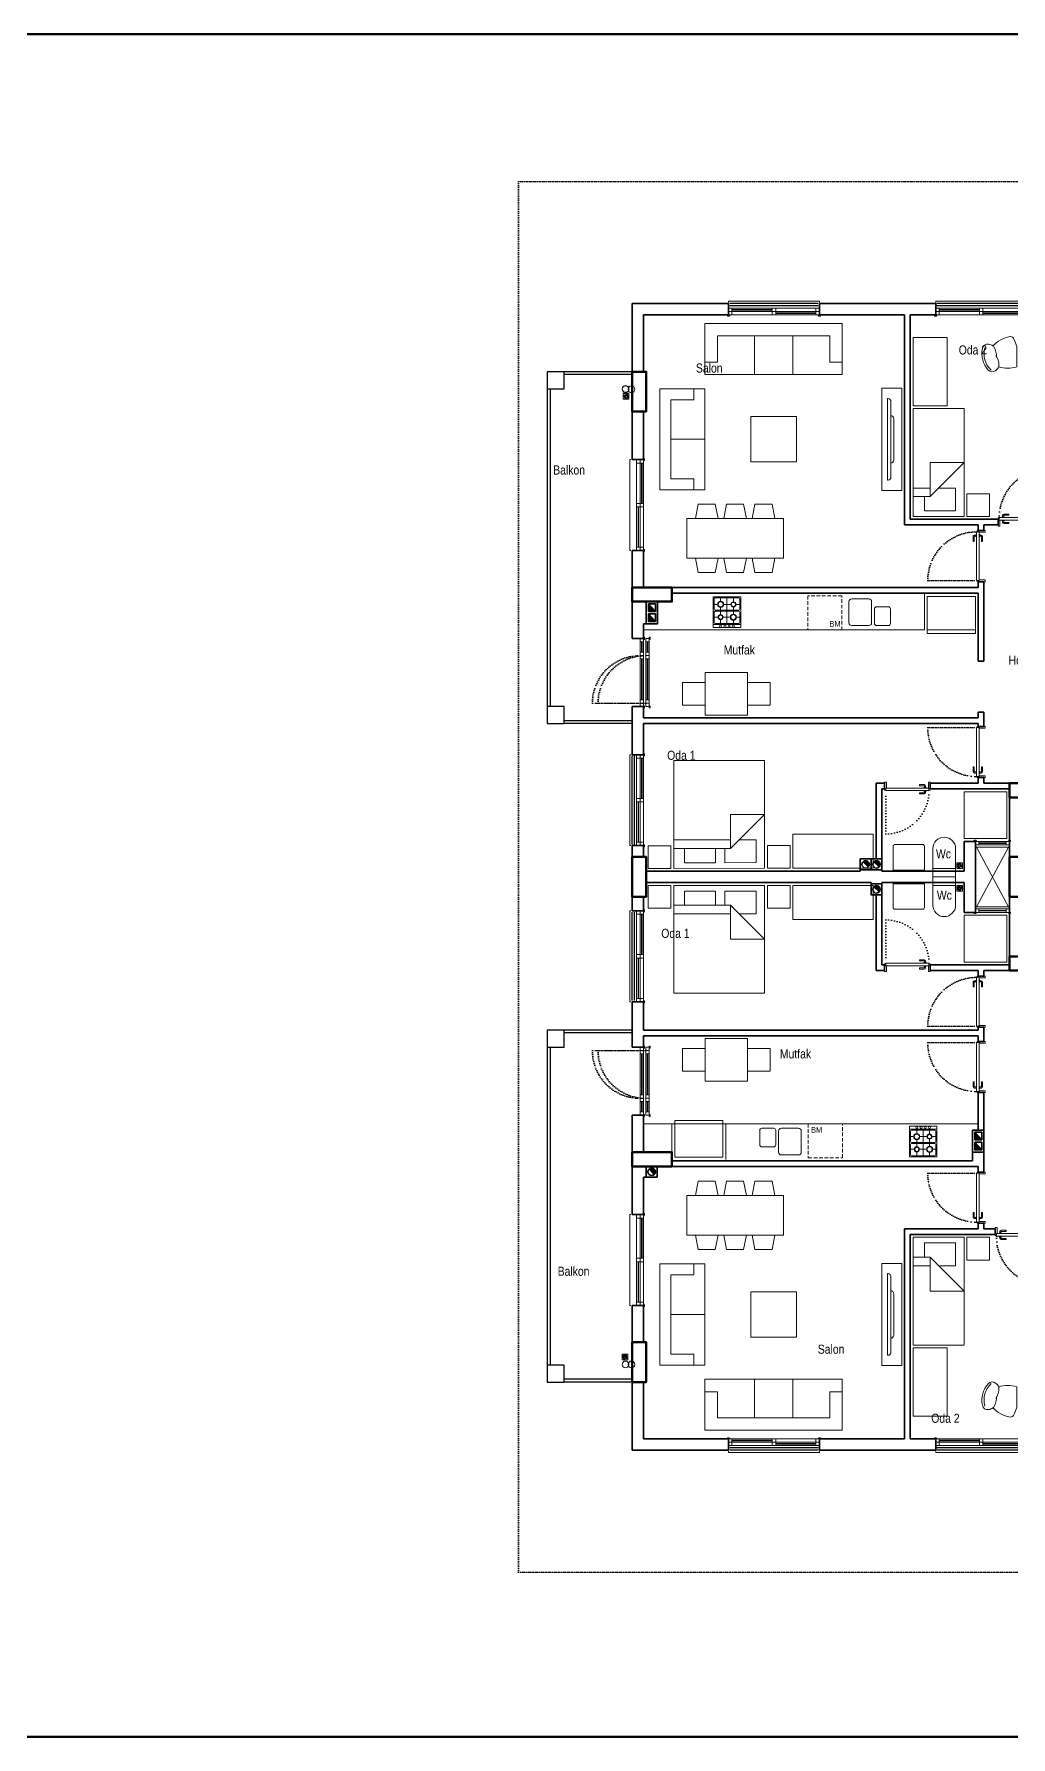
# Model space of a CAD drawing. Header units: millimetres. Extents: x 1852829 to 1882754, y -270850 to -231658.
# Drawn here: x 1863869 to 1865590, y -270850 to -267850 of the extents above; entities that cross this region are included whole.
import ezdxf

# ---------------------------------------------------------------- set-up
doc = ezdxf.new("R2010")
doc.units = ezdxf.units.MM
for name, pattern in [('DOT', [0.25, 0, -0.25]), ('izdüşüm arka', [3.175, 0, -3.175]), ('izdüşüm ön', [9.525, 6.35, -3.175])]:
    doc.linetypes.add(name, pattern=pattern)
for name, color, linetype, lineweight in [('a_ba', 6, 'Continuous', 50), ('a_doğrama', 251, 'Continuous', 20), ('a_duvar', 251, 'Continuous', 35), ('a_görünüş', 32, 'Continuous', 25), ('a_görünüş_ince', 8, 'Continuous', 20), ('a_izdüşüm_arka', 251, 'izdüşüm arka', 30), ('a_izdüşüm_ön', 6, 'izdüşüm ön', 9), ('a_not_mahal', 253, 'Continuous', 5), ('a_not_misc', 144, 'Continuous', 5), ('a_tefriş', 8, 'Continuous', 20), ('a_çerçeve_line', 7, 'Continuous', 50), ('m_yib', 65, 'Continuous', 20)]:
    doc.layers.add(name, color=color, linetype=linetype, lineweight=lineweight)
doc.layers.add('a_basılmayacak', color=251, linetype='Continuous', lineweight=5, plot=False)
doc.styles.get("Standard").update_dxf_attribs({"font": 'ARIALN.TTF'})

# ---------------------------------------------------------------- blocks, each defined once
blk = doc.blocks.new('K2')
at = {"layer": 'a_doğrama', "color": 251, "linetype": 'Continuous'}
for p, q in [((-12, 90), (-12, 88.1)), ((-12, 90), (-10, 90)), ((-13, 88.1), (-13, 1.9)), ((-13, 88.1), (-8.5, 88.1)), ((-8.5, 88.1), (-8.5, 1.9)), ((-13, 1.9), (-8.5, 1.9)), ((-12, 0), (-12, 1.9)), ((-12, 0), (-10, 0))]:
    blk.add_line(p, q, dxfattribs=at)
for points in [[(0, 90), (2, 90), (2, 87), (-8.5, 87)], [(0, 0), (2, 0), (2, 3), (-8.5, 3)]]:
    blk.add_lwpolyline(points, dxfattribs=at)
at = {"layer": 'a_doğrama', "color": 251}
for points in [[(-14, 80.1), (-16.5, 80.1, 0.414214), (-17, 79.6), (-17, 71.1), (-19, 71.1), (-19, 79.6)], [(-13, 83.1), (-13.5, 83.1, 0.414214), (-14, 82.6), (-14, 79.6, 0.414214), (-13.5, 79.1), (-13, 79.1)], [(-8.5, 83.1), (-8, 83.1, -0.414214), (-7.5, 82.6), (-7.5, 79.6, -0.414214), (-8, 79.1), (-8.5, 79.1)], [(-7.5, 80.1), (-5, 80.1, -0.414214), (-4.5, 79.6), (-4.5, 71.1), (-2.5, 71.1), (-2.5, 79.6)]]:
    blk.add_lwpolyline(points, format="xyb", dxfattribs=at)
for points in [[(-16.5, 82.1), (-14, 82.1)], [(-5, 82.1), (-7.5, 82.1)]]:
    blk.add_lwpolyline(points, dxfattribs=at)
for centre, start, end in [((-16.5, 79.6), 90, 180), ((-5, 79.6), 0, 90)]:
    blk.add_arc(centre, 2.5, start, end, dxfattribs=at)
at = {"layer": 'a_izdüşüm_arka', "color": 251}
blk.add_lwpolyline([(-99.2, 1.9), (-13, 1.9)], dxfattribs=at)
blk.add_arc((-13, 1.9), 86.2, 90, 180, dxfattribs=at)
blk = doc.blocks.new('M1')
at = {"layer": 'a_doğrama', "linetype": 'Continuous'}
for p, q in [((-24, 6), (-30, 6)), ((-30, 0), (-30, 6)), ((-24, 0), (-30, 0)), ((-24, 0), (-24, 6)), ((30, 6), (24, 6)), ((24, 6), (24, 0)), ((30, 0), (30, 6)), ((30, 0), (24, 0))]:
    blk.add_line(p, q, dxfattribs=at)
at = {"layer": 'a_doğrama'}
for p, q in [((24, 3.5), (-24, 3.5)), ((24, 2.5), (-24, 2.5))]:
    blk.add_line(p, q, dxfattribs=at)
for points in [[(-28, -1), (-28, 0), (-32, 0), (-32, -2), (-29, -2)], [(28, -1), (28, 0), (32, 0), (32, -2), (29, -2)]]:
    blk.add_lwpolyline(points, close=True, dxfattribs=at)
at = {"layer": 'a_görünüş_ince'}
for p, q in [((24, 6), (-24, 6)), ((-24, 0), (24, 0))]:
    blk.add_line(p, q, dxfattribs=at)
blk = doc.blocks.new('klozet')
at = {"layer": 'a_tefriş'}
blk.add_line((20, 0), (-20, 0), dxfattribs=at)
for points in [[(-20, 0), (-20, -15), (20, -15), (20, 0)], [(-20, -50), (-20, -15)], [(20, -50), (20, -15)]]:
    blk.add_lwpolyline(points, dxfattribs=at)
blk.add_arc((0, -50), 20, 180, 360, dxfattribs=at)
blk = doc.blocks.new('kapı_120_c_blok')
at = {"layer": 'a_doğrama', "color": 251}
for points in [[(-2, 119), (-2, 122), (0, 122), (0, 118), (-1, 118), (-2, 119)], [(2.5, 114), (2.5, 96)], [(3.5, 114), (3.5, 96)], [(2.5, 84), (2.5, 12)], [(3.5, 84), (3.5, 12)], [(-2, 1), (-2, -2), (0, -2), (0, 2), (-1, 2), (-2, 1)]]:
    blk.add_lwpolyline(points, dxfattribs=at)
for points in [[(0, 114), (6, 114), (6, 120), (0, 120)], [(0, 90), (6, 90), (6, 96), (0, 96)], [(0, 84), (6, 84), (6, 90), (0, 90)], [(0, 6), (6, 6), (6, 12), (0, 12)], [(0, 0), (6, 0), (6, 6), (0, 6)]]:
    blk.add_lwpolyline(points, close=True, dxfattribs=at)
at = {"layer": 'a_görünüş_ince', "color": 251}
for points in [[(0, 114), (0, 96)], [(6, 114), (6, 96)], [(0, 84), (0, 12)], [(6, 84), (6, 12)]]:
    blk.add_lwpolyline(points, dxfattribs=at)
at = {"layer": 'a_izdüşüm_arka', "color": 251}
blk.add_lwpolyline([(6, 6), (90, 6)], dxfattribs=at)
blk.add_arc((6, 6), 84, 0, 90, dxfattribs=at)
blk = doc.blocks.new('160p')
at = {"layer": 'a_doğrama', "color": 251}
for points in [[(-6, -6), (-6, 0), (-12, 0), (-12, -6)], [(0, -6), (0, 0), (-6, 0), (-6, -6)], [(-6, -83), (-6, -77), (-12, -77), (-12, -83)], [(0, -83), (0, -77), (-6, -77), (-6, -83)], [(-6, -160), (-6, -154), (-12, -154), (-12, -160)], [(0, -160), (0, -154), (-6, -154), (-6, -160)]]:
    blk.add_lwpolyline(points, close=True, dxfattribs=at)
for points in [[(2, -1), (2, 2), (0, 2), (0, -2), (1, -2), (2, -1)], [(-9.5, -6), (-9.5, -77)], [(-8.5, -6), (-8.5, -77)], [(-3.5, -83), (-3.5, -154)], [(-2.5, -83), (-2.5, -154)], [(2, -159), (2, -162), (0, -162), (0, -158), (1, -158), (2, -159)]]:
    blk.add_lwpolyline(points, dxfattribs=at)
at = {"layer": 'a_görünüş_ince', "color": 251}
for points in [[(-22, -160), (-24, -160), (-24, 0), (-22, 0)], [(-12, -77), (-12, -6)], [(-6, -77), (-6, -6)], [(-6, -77), (-6, -6)], [(0, -77), (0, -6)], [(-12, -154), (-12, -83)], [(-6, -154), (-6, -83)], [(-6, -154), (-6, -83)], [(0, -154), (0, -83)]]:
    blk.add_lwpolyline(points, dxfattribs=at)
blk = doc.blocks.new('baca_şönt')
at = {"layer": 'a_duvar'}
h = blk.add_hatch(color=256, dxfattribs=at)
h.dxf.hatch_style = 1
h.paths.add_polyline_path([(21.5, -5), (21.5, -17), (35, -17)])
h.paths.add_polyline_path([(4, -5), (4, -17), (17.5, -17)])
for p, q in [((4, -5), (17.5, -17)), ((17.5, -5), (17.5, -17)), ((21.5, -5), (21.5, -17)), ((21.5, -5), (35, -17))]:
    blk.add_line(p, q, dxfattribs=at)
blk.add_lwpolyline([(0, -21), (39, -21), (39, -1), (0, -1)], close=True, dxfattribs=at)
for points in [[(17.5, -5), (4, -5), (4, -17), (17.5, -17)], [(21.5, -17), (35, -17), (35, -5), (21.5, -5)]]:
    blk.add_lwpolyline(points, dxfattribs=at)
blk = doc.blocks.new('baca_müstakil')
at = {"layer": 'a_duvar'}
h = blk.add_hatch(color=256, dxfattribs=at)
h.dxf.hatch_style = 1
h.paths.add_polyline_path([(4.9, -4.9, 0.198912), (3, -9.5, 0.668179), (14.1, -14.1)])
blk.add_line((4.9, -4.9), (14.1, -14.1), dxfattribs=at)
blk.add_lwpolyline([(0, -19), (19, -19), (19, 0), (0, 0)], close=True, dxfattribs=at)
blk.add_circle((9.5, -9.5), 6.5, dxfattribs=at)
blk = doc.blocks.new('A$C2A0A03CE')
at = {"layer": 'a_tefriş'}
for p, q in [((-54, -24.3), (-54, 24.3)), ((-54, 24.3), (0, 24.3)), ((-48.6, 24.3), (-48.6, -24.3)), ((-46.8, 20.7), (-46.8, -20.7)), ((-40, 11.2), (-46.8, 11.2)), ((-25.2, 0), (-46.8, 0)), ((-27, 22.5), (-45, 22.5)), ((-35.6, 22.5), (-35.6, 15.7)), ((-35.6, 6.8), (-35.6, -7.7)), ((-25.2, 11.2), (-31, 11.2)), ((-25.2, -20.7), (-25.2, 20.7)), ((-23.4, -20.7), (-23.4, 20.7)), ((-16.6, 11.2), (-23.4, 11.2)), ((-1.8, 0), (-23.4, 0)), ((-21.6, 22.5), (-3.6, 22.5)), ((-13.1, 22.5), (-13.1, 14.8)), ((-13.1, 7.7), (-13.1, -6.8)), ((-1.8, 11.2), (-9.4, 11.2)), ((-1.8, 20.7), (-1.8, -20.7)), ((0, -24.3), (0, 24.3)), ((-54, -24.3), (0, -24.3)), ((-39.1, -11.3), (-46.8, -11.3)), ((-45, -22.5), (-27, -22.5)), ((-35.6, -14.9), (-35.6, -22.5)), ((-25.2, -11.3), (-31.9, -11.3)), ((-17.5, -11.3), (-23.4, -11.3)), ((-3.6, -22.5), (-21.6, -22.5)), ((-13.1, -15.7), (-13.1, -22.5)), ((-1.8, -11.3), (-8.5, -11.3))]:
    blk.add_line(p, q, dxfattribs=at)
for centre, radius in [((-51.4, 11.2), 1.8), ((-51.4, 3.7), 1.8), ((-35.6, 11.2), 5.4), ((-35.6, 11.2), 4.5), ((-13.1, 11.2), 4.5), ((-13.1, 11.2), 3.6), ((-51.4, -3.5), 1.8), ((-51.4, -11.3), 1.8), ((-35.6, -11.3), 4.5), ((-35.6, -11.3), 3.6), ((-13.1, -11.3), 5.4), ((-13.1, -11.3), 4.5)]:
    blk.add_circle(centre, radius, dxfattribs=at)
for centre, start, end in [((-45, 20.7), 90, 180), ((-27, 20.7), 0, 90), ((-21.6, 20.7), 90, 180), ((-3.6, 20.7), 0, 90), ((-45, -20.7), 180, 270), ((-27, -20.7), 270, 0), ((-21.6, -20.7), 180, 270), ((-3.6, -20.7), 270, 0)]:
    blk.add_arc(centre, 1.8, start, end, dxfattribs=at)
blk = doc.blocks.new('tefriş_koltuk_242x90')
at = {"layer": 'a_tefriş'}
for p, q in [((-34, -22), (-34, -90)), ((34, -22), (34, -90)), ((-99, -68), (-121, -68)), ((99, -68), (121, -68))]:
    blk.add_line(p, q, dxfattribs=at)
for points in [[(-121, -90), (-121, 0), (121, 0), (121, -90), (-121, -90)], [(-99, -68), (-99, -22), (99, -22), (99, -68)]]:
    blk.add_lwpolyline(points, dxfattribs=at)
blk = doc.blocks.new('tefriş_koltuk_202x90')
at = {"layer": 'a_tefriş'}
for p, q in [((0, -90), (0, -22)), ((-79, -68), (-101, -68)), ((79, -68), (101, -68))]:
    blk.add_line(p, q, dxfattribs=at)
for points in [[(101, -90), (101, 0), (-101, 0), (-101, -90), (101, -90)], [(79, -68), (79, -22), (-79, -22), (-79, -68)]]:
    blk.add_lwpolyline(points, dxfattribs=at)
blk = doc.blocks.new('tefirş_tv')
at = {"layer": 'a_tefriş'}
for points in [[(60, 4), (60, 5, 0.414214), (55, 10), (-55, 10, 0.414214), (-60, 5), (-60, 4)], [(35, 10), (35, 10, 0.414214), (30, 15), (-30, 15, 0.414214), (-35, 10), (-35, 10)]]:
    blk.add_lwpolyline(points, format="xyb", close=True, dxfattribs=at)
blk = doc.blocks.new('tefriş_yatak tek')
at = {"layer": 'a_tefriş'}
for points in [[(0, -0.45), (-1.9, -0.45), (-1.9, 0.45), (0, 0.45)], [(-1.9, -0.5), (-1.5, -0.5), (-1.5, -0.9), (-1.9, -0.9)]]:
    blk.add_lwpolyline(points, close=True, dxfattribs=at)
for points in [[(-1.55, 0.45), (-1.55, 0.15), (-0.95, -0.45), (-0.95, 0.15), (-1.55, 0.15)], [(-1.4, 0.45), (-1.4, 0.15)], [(-1.4, 0), (-1.4, -0.3), (-1.8, -0.3), (-1.8, 0.25), (-1.55, 0.25)]]:
    blk.add_lwpolyline(points, dxfattribs=at)
blk = doc.blocks.new('tefriş_sandalye')
at = {"layer": 'a_tefriş'}
blk.add_line((0, -18), (0, 18), dxfattribs=at)
at = {"layer": 'a_tefriş', "extrusion": (0, 0, -1)}
for centre, major_axis, start_param, end_param in [((16, -34.3), (38.7, 38.7), 5.200723, 5.79406), ((62.1, 15.1), (21.8, -21.8), 1.757107, 2.385975), ((62.1, 15.1), (21.8, -21.8), 1.757107, 2.385975), ((48.7, 10.5), (13, -13), 2.664537, 2.7784), ((48.7, 10.5), (13, -13), 2.664537, 2.7784), ((48.7, 10.5), (13, -13), 2.7784, 3.245118), ((66.5, -1.2), (21.8, -21.8), 1.802816, 2.431683), ((66.5, -1.2), (21.8, -21.8), 1.802816, 2.431683), ((43.2, 17.3), (6.76, 6.76), 4.815914, 6.34704), ((16.9, -5.5), (28.8, 28.8), 6.26556, 7.321949), ((16.9, -5.5), (28.8, 28.8), 6.26556, 7.321949), ((17, -5.7), (31.4, -31.4), -1.506941, -0.587454), ((-154, -79.7), (117.3, -117.3), -1.166716, -1.087708), ((1.8, 18.5), (38.7, -38.7), -0.034473, 0.601946), ((52.6, -3.9), (13, -13), 1.410391, 1.524253), ((52.6, -3.9), (13, -13), 1.410391, 1.524253), ((52.6, -3.9), (13, 13), 2.514469, 2.981187), ((51.2, -12.6), (6.76, -6.76), -0.587454, 0.943672), ((11.1, -28.2), (4.99, -4.99), 0.687369, 2.053884)]:
    blk.add_ellipse(centre, major_axis=major_axis, ratio=1, start_param=start_param, end_param=end_param, dxfattribs=at)
blk = doc.blocks.new('tefriş_yatak_çift')
at = {"layer": 'a_tefriş'}
for points in [[(-85, -5), (-85, -45), (-125, -45), (-125, -5)], [(80, -195), (80, -5), (-80, -5), (-80, -195)], [(85, -5), (85, -45), (125, -45), (125, -5)]]:
    blk.add_lwpolyline(points, close=True, dxfattribs=at)
for points in [[(-6.3, -40), (-6.3, -15), (-61.3, -15), (-61.3, -40)], [(35, -55), (65, -55), (65, -15), (10, -15), (10, -40)], [(-80, -40), (20, -40), (80, -100), (20, -100), (20, -40)], [(-80, -55), (20, -55)]]:
    blk.add_lwpolyline(points, dxfattribs=at)
blk = doc.blocks.new('k_80')
at = {"layer": 'a_doğrama', "color": 251, "linetype": 'Continuous'}
for p, q in [((-80, 2), (-78.1, 2)), ((-80, 2), (-80, 0)), ((-78.1, 3), (-1.9, 3)), ((-78.1, 3), (-78.1, -1.5)), ((-1.9, 3), (-1.9, -1.5)), ((0, 2), (-1.9, 2)), ((0, 2), (0, 0)), ((-78.1, -1.5), (-1.9, -1.5))]:
    blk.add_line(p, q, dxfattribs=at)
at = {"layer": 'a_doğrama', "color": 251}
for points in [[(-73.1, 3), (-73.1, 3.5, -0.414214), (-72.6, 4), (-69.6, 4, -0.414214), (-69.1, 3.5), (-69.1, 3)], [(-70.1, 4), (-70.1, 6.5, -0.414214), (-69.6, 7), (-61.1, 7), (-61.1, 9), (-69.6, 9)], [(-73.1, -1.5), (-73.1, -2, 0.414214), (-72.6, -2.5), (-69.6, -2.5, 0.414214), (-69.1, -2), (-69.1, -1.5)], [(-70.1, -2.5), (-70.1, -5, 0.414214), (-69.6, -5.5), (-61.1, -5.5), (-61.1, -7.5), (-69.6, -7.5)]]:
    blk.add_lwpolyline(points, format="xyb", dxfattribs=at)
for points in [[(-72.1, 6.5), (-72.1, 4)], [(-72.1, -5), (-72.1, -2.5)]]:
    blk.add_lwpolyline(points, dxfattribs=at)
at = {"layer": 'a_doğrama', "color": 251, "linetype": 'Continuous'}
for points in [[(-80, -10), (-80, -12), (-77, -12), (-77, -1.5)], [(0, -10), (0, -12), (-3, -12), (-3, -1.5)]]:
    blk.add_lwpolyline(points, dxfattribs=at)
at = {"layer": 'a_doğrama', "color": 251}
for centre, start, end in [((-69.6, 6.5), 90, 180), ((-69.6, -5), 180, 270)]:
    blk.add_arc(centre, 2.5, start, end, dxfattribs=at)
at = {"layer": 'a_izdüşüm_arka', "color": 251, "linetype": 'DOT', "ltscale": 20}
blk.add_line((-1.9, 79.2), (-1.9, 3), dxfattribs=at)
blk.add_arc((-1.9, 3), 76.2, 90, 180, dxfattribs=at)
blk = doc.blocks.new('tefriş_süzgeç')
at = {"layer": 'a_tefriş'}
for p, q in [((5, 0), (-5, 0)), ((-5, 0), (-5, -10)), ((5, -10), (5, 0)), ((-5, -10), (5, -10)), ((-3.6, -5.1), (-4.1, -5.1)), ((-2.6, -5.1), (-3.1, -5.1)), ((-2.5, -2.5), (-2.9, -2.2)), ((-2.6, -7.6), (-2.9, -7.9)), ((-2, -3.3), (-2.3, -3)), ((-1.9, -6.9), (-2.2, -7.2)), ((-1.6, -5.1), (-2.1, -5.1)), ((-1.2, -3.9), (-1.5, -3.6)), ((-1.2, -6.2), (-1.5, -6.5)), ((-0.2, -2.5), (-0.2, -2)), ((-0.1, -1.5), (-0.1, -1)), ((-0.1, -3), (-0.1, -3.5)), ((-0.1, -6.6), (-0.1, -7.1)), ((-0.1, -7.6), (-0.1, -8.1)), ((-0.1, -8.6), (-0.1, -9.1)), ((1, -4), (1.4, -3.6)), ((1.1, -6.2), (1.4, -6.5)), ((1.5, -5.1), (2, -5.1)), ((1.7, -3.3), (2.1, -2.9)), ((1.8, -6.9), (2.1, -7.2)), ((2.5, -2.5), (2.8, -2.2)), ((2.5, -5.1), (3, -5.1)), ((2.5, -7.5), (2.8, -7.9)), ((3.5, -5.1), (4, -5.1))]:
    blk.add_line(p, q, dxfattribs=at)
for centre, radius, start, end in [((-0.1, -5.1), 4.06, 134.2896, 180), ((-0.1, -5.1), 3.56, 134.2896, 180), ((-0.1, -5.1), 3.06, 180, 225), ((-0.1, -5.1), 4.06, 225, 270), ((-0.1, -5.1), 2.56, 180, 225), ((-0.1, -5.1), 3.56, 225, 270), ((-0.4, -4.4), 2.4, 84.5943, 143.2016), ((-0.1, -5.1), 2.06, 134.2896, 180), ((-0.1, -5), 2.44, 90.343, 138.1212), ((-0.1, -5.1), 1.56, 134.2896, 180), ((-0.1, -5.1), 2.06, 225, 270), ((-0.1, -5.1), 1.56, 225, 270), ((-0.1, -5.1), 4.06, 45, 90), ((-0.1, -5.1), 3.56, 45, 90), ((-0.1, -5.1), 2.06, 45, 90), ((-0.1, -5.1), 1.56, 45, 90), ((-0.1, -5.1), 2.56, 270, 315.7104), ((-0.1, -5.1), 3.06, 270, 315.7104), ((-0.1, -5.1), 1.56, 314.2896, 360), ((-0.1, -5.1), 2.06, 314.2896, 360), ((-0.1, -5.1), 2.56, 360, 45), ((-0.1, -5.1), 3.06, 360, 45), ((-0.1, -5.1), 3.56, 314.2896, 360), ((-0.1, -5.1), 4.06, 314.2896, 360)]:
    blk.add_arc(centre, radius, start, end, dxfattribs=at)

msp = doc.modelspace()

# ---------------------------------------------------------------- linework, layer by layer
at = {"layer": 'a_ba', "color": 253}
for points in [[(1864922.7, -268514.5), (1864947.7, -268514.5), (1864947.7, -268444.5), (1864922.7, -268444.5)], [(1864922.7, -268824.5), (1864922.7, -268849.5), (1864992.7, -268849.5), (1864992.7, -268824.5)], [(1865687.7, -269194.5), (1865687.7, -269169.5), (1865587.7, -269169.5), (1865587.7, -269194.5)], [(1864922.7, -269369.5), (1864947.7, -269369.5), (1864947.7, -269299.5), (1864922.7, -269299.5)], [(1865587.7, -269369.5), (1865612.7, -269369.5), (1865612.7, -269299.5), (1865587.7, -269299.5)], [(1865687.7, -269499.5), (1865687.7, -269474.5), (1865587.7, -269474.5), (1865587.7, -269499.5)], [(1864922.7, -269819.5), (1864922.7, -269844.5), (1864992.7, -269844.5), (1864992.7, -269819.5)], [(1864922.7, -270224.5), (1864947.7, -270224.5), (1864947.7, -270154.5), (1864922.7, -270154.5)]]:
    msp.add_lwpolyline(points, close=True, dxfattribs=at)
at = {"layer": 'a_basılmayacak'}
for points in [[(1865582.7, -269267), (1865507.7, -269267), (1865507.7, -269184.5), (1865582.7, -269184.5)], [(1865582.7, -269484.5), (1865507.7, -269484.5), (1865507.7, -269402), (1865582.7, -269402)]]:
    msp.add_lwpolyline(points, close=True, dxfattribs=at)
at = {"layer": 'a_duvar'}
for p, q in [((1865092.7, -268324.5), (1864922.7, -268324.5)), ((1864922.7, -268324.5), (1864922.7, -268444.5)), ((1864942.7, -268344.5), (1865092.7, -268344.5)), ((1864942.7, -268444.5), (1864942.7, -268344.5)), ((1865457.7, -268324.5), (1865252.7, -268324.5)), ((1865252.7, -268344.5), (1865402.7, -268344.5)), ((1865402.7, -268344.5), (1865402.7, -268714.5)), ((1865412.7, -268704.5), (1865412.7, -268344.5)), ((1865412.7, -268344.5), (1865457.7, -268344.5)), ((1864922.7, -268464.5), (1864922.7, -268599.5)), ((1864942.7, -268599.5), (1864942.7, -268514.5)), ((1865567.7, -268704.5), (1865412.7, -268704.5)), ((1865402.7, -268714.5), (1865532.7, -268714.5)), ((1865532.7, -268724.5), (1865532.7, -268714.5)), ((1865542.7, -268714.5), (1865542.7, -268724.5)), ((1865542.7, -268714.5), (1865567.7, -268714.5)), ((1864922.7, -268759.5), (1864922.7, -268914.5)), ((1864942.7, -268824.5), (1864942.7, -268759.5)), ((1865532.7, -268824.5), (1864942.7, -268824.5)), ((1865532.7, -268824.5), (1865532.7, -268814.5)), ((1865542.7, -268814.5), (1865542.7, -268954.5)), ((1864992.7, -268834.5), (1865532.7, -268834.5)), ((1865532.7, -268954.5), (1865532.7, -268834.5)), ((1864942.7, -268914.5), (1864942.7, -268888.5)), ((1864922.7, -269034.5), (1864922.7, -269119.5)), ((1864942.7, -269054.5), (1864942.7, -269034.5)), ((1865532.7, -269054.5), (1864942.7, -269054.5)), ((1864942.7, -269064.5), (1865532.7, -269064.5)), ((1864942.7, -269119.5), (1864942.7, -269064.5)), ((1865532.7, -269054.5), (1865532.7, -269044.5)), ((1865532.7, -269069.5), (1865532.7, -269064.5)), ((1865542.7, -269044.5), (1865542.7, -269069.5)), ((1865532.7, -269169.5), (1865532.7, -269159.5)), ((1865542.7, -269159.5), (1865542.7, -269169.5)), ((1865367.7, -269169.5), (1865352.7, -269169.5)), ((1865362.7, -269179.5), (1865367.7, -269179.5)), ((1865362.7, -269324.5), (1865362.7, -269179.5)), ((1865532.7, -269169.5), (1865447.7, -269169.5)), ((1865447.7, -269179.5), (1865587.7, -269179.5)), ((1865887.7, -269169.5), (1865542.7, -269169.5)), ((1865587.7, -269299.5), (1865587.7, -269179.5)), ((1864922.7, -269279.5), (1864922.7, -269394.5)), ((1864942.7, -269299.5), (1864942.7, -269279.5)), ((1865527.7, -269272), (1865507.7, -269272)), ((1865507.7, -269272), (1865507.7, -269324.5)), ((1865527.7, -269397), (1865527.7, -269272)), ((1865324.7, -269324.5), (1864947.7, -269324.5)), ((1865507.7, -269324.5), (1865362.7, -269324.5)), ((1864942.7, -269394.5), (1864942.7, -269369.5)), ((1864947.7, -269344.5), (1865343.7, -269344.5)), ((1865362.7, -269344.5), (1865507.7, -269344.5)), ((1865507.7, -269344.5), (1865507.7, -269397)), ((1865587.7, -269489.5), (1865587.7, -269369.5)), ((1864922.7, -269394.5), (1864942.7, -269394.5)), ((1865507.7, -269397), (1865527.7, -269397)), ((1865367.7, -269489.5), (1865362.7, -269489.5)), ((1865587.7, -269489.5), (1865447.7, -269489.5)), ((1865352.7, -269499.5), (1865367.7, -269499.5)), ((1865447.7, -269499.5), (1865532.7, -269499.5)), ((1865532.7, -269499.5), (1865532.7, -269509.5)), ((1865542.7, -269499.5), (1865887.7, -269499.5)), ((1865542.7, -269499.5), (1865542.7, -269509.5)), ((1864922.7, -269554.5), (1864922.7, -269634.5)), ((1864922.7, -269554.5), (1864942.7, -269554.5)), ((1864942.7, -269604.5), (1864942.7, -269554.5)), ((1865532.7, -269604.5), (1864942.7, -269604.5)), ((1865532.7, -269599.5), (1865532.7, -269604.5)), ((1865542.7, -269599.5), (1865542.7, -269624.5)), ((1864942.7, -269614.5), (1865532.7, -269614.5)), ((1864942.7, -269634.5), (1864942.7, -269614.5)), ((1865532.7, -269614.5), (1865532.7, -269624.5)), ((1865532.7, -269714.5), (1865532.7, -269780.5)), ((1865542.7, -269714.5), (1865542.7, -269854.5)), ((1864922.7, -269754.5), (1864922.7, -269929.5)), ((1864942.7, -269819.5), (1864942.7, -269754.5)), ((1864942.7, -269844.5), (1865532.7, -269844.5)), ((1865522.7, -269834.5), (1864992.7, -269834.5)), ((1865532.7, -269844.5), (1865532.7, -269854.5)), ((1864942.7, -269929.5), (1864942.7, -269863.5)), ((1865532.7, -269954.5), (1865402.7, -269954.5)), ((1865402.7, -269954.5), (1865402.7, -270324.5)), ((1865412.7, -269964.5), (1865562.7, -269964.5)), ((1865412.7, -270324.5), (1865412.7, -269964.5)), ((1865532.7, -269944.5), (1865532.7, -269954.5)), ((1865542.7, -269944.5), (1865542.7, -269954.5)), ((1865562.7, -269954.5), (1865542.7, -269954.5)), ((1864922.7, -270089.5), (1864922.7, -270204.5)), ((1864942.7, -270154.5), (1864942.7, -270089.5)), ((1864922.7, -270224.5), (1864922.7, -270344.5)), ((1864942.7, -270324.5), (1864942.7, -270224.5)), ((1865092.7, -270324.5), (1864942.7, -270324.5)), ((1865402.7, -270324.5), (1865252.7, -270324.5)), ((1865457.7, -270324.5), (1865412.7, -270324.5)), ((1864922.7, -270344.5), (1865092.7, -270344.5)), ((1865252.7, -270344.5), (1865457.7, -270344.5))]:
    msp.add_line(p, q, dxfattribs=at)
for points in [[(1865092.7, -268344.5), (1865092.7, -268324.5)], [(1865252.7, -268344.5), (1865252.7, -268324.5)], [(1865457.7, -268344.5), (1865457.7, -268324.5)], [(1864942.7, -268599.5), (1864922.7, -268599.5)], [(1865567.7, -268704.5), (1865567.7, -268714.5)], [(1865532.7, -268724.5), (1865542.7, -268724.5)], [(1864942.7, -268759.5), (1864922.7, -268759.5)], [(1865532.7, -268814.5), (1865542.7, -268814.5)], [(1864947.7, -268888.5), (1864942.7, -268888.5)], [(1864942.7, -268914.5), (1864922.7, -268914.5)], [(1865532.7, -268954.5), (1865542.7, -268954.5)], [(1864942.7, -269034.5), (1864922.7, -269034.5)], [(1865532.7, -269044.5), (1865542.7, -269044.5)], [(1865532.7, -269069.5), (1865542.7, -269069.5)], [(1864922.7, -269119.5), (1864942.7, -269119.5)], [(1865532.7, -269159.5), (1865542.7, -269159.5)], [(1865352.7, -269169.5), (1865352.7, -269303)], [(1865367.7, -269169.5), (1865367.7, -269179.5)], [(1865447.7, -269169.5), (1865447.7, -269179.5)], [(1864922.7, -269279.5), (1864942.7, -269279.5)], [(1865324.7, -269322), (1865324.7, -269324.5)], [(1865343.7, -269347), (1865343.7, -269344.5)], [(1865352.7, -269366), (1865352.7, -269499.5)], [(1865362.7, -269489.5), (1865362.7, -269344.5)], [(1865367.7, -269489.5), (1865367.7, -269499.5)], [(1865447.7, -269489.5), (1865447.7, -269499.5)], [(1865532.7, -269509.5), (1865542.7, -269509.5)], [(1865532.7, -269599.5), (1865542.7, -269599.5)], [(1864942.7, -269634.5), (1864922.7, -269634.5)], [(1865532.7, -269624.5), (1865542.7, -269624.5)], [(1865532.7, -269714.5), (1865542.7, -269714.5)], [(1864942.7, -269754.5), (1864922.7, -269754.5)], [(1865522.7, -269819.5), (1865522.7, -269834.5)], [(1864947.7, -269863.5), (1864942.7, -269863.5)], [(1865532.7, -269854.5), (1865542.7, -269854.5)], [(1864922.7, -269929.5), (1864942.7, -269929.5)], [(1865532.7, -269944.5), (1865542.7, -269944.5)], [(1865562.7, -269954.5), (1865562.7, -269964.5)], [(1864922.7, -270089.5), (1864942.7, -270089.5)], [(1865092.7, -270344.5), (1865092.7, -270324.5)], [(1865252.7, -270344.5), (1865252.7, -270324.5)], [(1865457.7, -270324.5), (1865457.7, -270344.5)]]:
    msp.add_lwpolyline(points, dxfattribs=at)
at = {"layer": 'a_görünüş', "color": 251}
for points in [[(1865250.7, -268324.5), (1865094.7, -268324.5)], [(1865250.7, -268328.5), (1865094.7, -268328.5)], [(1865615.7, -268324.5), (1865459.7, -268324.5)], [(1865615.7, -268328.5), (1865459.7, -268328.5)], [(1864922.7, -268444.5), (1864803.2, -268444.5)], [(1864922.7, -268449.5), (1864803.2, -268449.5)], [(1864773.2, -268474.5), (1864773.2, -269034.5)], [(1864778.2, -268474.5), (1864778.2, -269034.5)], [(1864922.7, -269059.5), (1864803.2, -269059.5)], [(1864922.7, -269064.5), (1864803.2, -269064.5)], [(1864922.7, -269277.5), (1864922.7, -269121.5)], [(1864926.7, -269277.5), (1864926.7, -269121.5)], [(1864922.7, -269552.5), (1864922.7, -269396.5)], [(1864926.7, -269552.5), (1864926.7, -269396.5)], [(1864922.7, -269604.5), (1864803.2, -269604.5)], [(1864922.7, -269609.5), (1864803.2, -269609.5)], [(1864773.2, -269634.5), (1864773.2, -270194.5)], [(1864778.2, -269634.5), (1864778.2, -270194.5)], [(1864922.7, -270219.5), (1864803.2, -270219.5)], [(1864922.7, -270224.5), (1864803.2, -270224.5)], [(1865250.7, -270340.5), (1865094.7, -270340.5)], [(1865250.7, -270344.5), (1865094.7, -270344.5)], [(1865615.7, -270340.5), (1865459.7, -270340.5)], [(1865615.7, -270344.5), (1865459.7, -270344.5)]]:
    msp.add_lwpolyline(points, dxfattribs=at)
for points in [[(1864773.2, -268474.5), (1864803.2, -268474.5), (1864803.2, -268444.5), (1864773.2, -268444.5)], [(1864773.2, -269064.5), (1864803.2, -269064.5), (1864803.2, -269034.5), (1864773.2, -269034.5)], [(1864773.2, -269634.5), (1864803.2, -269634.5), (1864803.2, -269604.5), (1864773.2, -269604.5)], [(1864773.2, -270224.5), (1864803.2, -270224.5), (1864803.2, -270194.5), (1864773.2, -270194.5)]]:
    msp.add_lwpolyline(points, close=True, dxfattribs=at)
at = {"layer": 'a_görünüş_ince'}
for points in [[(1865529.7, -269282), (1865585.7, -269282)], [(1865529.7, -269387), (1865585.7, -269387)]]:
    msp.add_lwpolyline(points, dxfattribs=at)
at = {"layer": 'a_izdüşüm_arka'}
msp.add_lwpolyline([(1864722.7, -268109.5), (1867202.7, -268109.5), (1867202.7, -270559.5), (1864722.7, -270559.5)], close=True, dxfattribs=at)
at = {"layer": 'a_izdüşüm_ön', "color": 251}
for points in [[(1865292.2, -268899.5), (1865292.2, -268839.5), (1865232.2, -268839.5), (1865232.2, -268899.5)], [(1865233.2, -269769.5), (1865233.2, -269829.5), (1865293.2, -269829.5), (1865293.2, -269769.5)]]:
    msp.add_lwpolyline(points, close=True, dxfattribs=at)
at = {"layer": 'a_not_misc'}
for points in [[(1865585.7, -269282), (1865529.7, -269387)], [(1865529.7, -269282), (1865585.7, -269387)]]:
    msp.add_lwpolyline(points, dxfattribs=at)
at = {"layer": 'a_tefriş'}
for p, q in [((1864944.7, -268899.5), (1865437.7, -268899.5)), ((1865530.7, -269769.5), (1864944.7, -269769.5))]:
    msp.add_line(p, q, dxfattribs=at)
for points in [[(1865417.7, -268504.5), (1865477.7, -268504.5), (1865477.7, -268384.5), (1865417.7, -268384.5)], [(1865362.7, -268473.6), (1865397.7, -268473.6), (1865397.7, -268653.6), (1865362.7, -268653.6)], [(1865132.1, -268523.6), (1865212.1, -268523.6), (1865212.1, -268603.6), (1865132.1, -268603.6)], [(1865019.2, -268703.2), (1865189.2, -268703.2), (1865189.2, -268773.2), (1865019.2, -268773.2)], [(1865126.2, -269049.5), (1865126.2, -268974.5), (1865051.2, -268974.5), (1865051.2, -269049.5)], [(1865051.2, -269032), (1865051.2, -268992), (1865011.2, -268992), (1865011.2, -269032)], [(1865166.2, -269032), (1865126.2, -269032), (1865126.2, -268992), (1865166.2, -268992)], [(1865347.7, -269259.4), (1865347.7, -269319.4), (1865206.1, -269319.4), (1865206.1, -269259.4)], [(1865347.7, -269409.6), (1865347.7, -269349.6), (1865206.1, -269349.6), (1865206.1, -269409.6)], [(1865051.2, -269677), (1865051.2, -269637), (1865011.2, -269637), (1865011.2, -269677)], [(1865126.2, -269694.5), (1865126.2, -269619.5), (1865051.2, -269619.5), (1865051.2, -269694.5)], [(1865166.2, -269677), (1865126.2, -269677), (1865126.2, -269637), (1865166.2, -269637)], [(1865019.2, -269965.8), (1865189.2, -269965.8), (1865189.2, -269895.8), (1865019.2, -269895.8)], [(1865362.7, -270195.4), (1865397.7, -270195.4), (1865397.7, -270015.4), (1865362.7, -270015.4)], [(1865132.1, -270145.4), (1865212.1, -270145.4), (1865212.1, -270065.4), (1865132.1, -270065.4)], [(1865417.7, -270164.5), (1865477.7, -270164.5), (1865477.7, -270284.5), (1865417.7, -270284.5)]]:
    msp.add_lwpolyline(points, close=True, dxfattribs=at)
for points in [[(1865074.2, -268703.2), (1865069.2, -268678.2), (1865039.2, -268678.2), (1865034.2, -268703.2)], [(1865124.2, -268703.2), (1865119.2, -268678.2), (1865089.2, -268678.2), (1865084.2, -268703.2)], [(1865174.2, -268703.2), (1865169.2, -268678.2), (1865139.2, -268678.2), (1865134.2, -268703.2)], [(1865074.2, -268773.2), (1865069.2, -268798.2), (1865039.2, -268798.2), (1865034.2, -268773.2)], [(1865124.2, -268773.2), (1865119.2, -268798.2), (1865089.2, -268798.2), (1865084.2, -268773.2)], [(1865174.2, -268773.2), (1865169.2, -268798.2), (1865139.2, -268798.2), (1865134.2, -268773.2)], [(1865437.7, -268899.5), (1865437.7, -268834.5)], [(1865527.7, -268840.5), (1865527.7, -268905.5), (1865442.7, -268905.5), (1865442.7, -268840.5), (1865527.7, -268840.5), (1865527.7, -268899.5), (1865442.7, -268899.5)], [(1864992.7, -269817.5), (1864992.7, -269769.5)], [(1864997.7, -269828.5), (1864997.7, -269763.5), (1865082.7, -269763.5), (1865082.7, -269828.5), (1864997.7, -269828.5), (1864997.7, -269769.5), (1865082.7, -269769.5)], [(1865087.7, -269769.5), (1865087.7, -269832.5)], [(1865074.2, -269895.8), (1865069.2, -269870.8), (1865039.2, -269870.8), (1865034.2, -269895.8)], [(1865124.2, -269895.8), (1865119.2, -269870.8), (1865089.2, -269870.8), (1865084.2, -269895.8)], [(1865174.2, -269895.8), (1865169.2, -269870.8), (1865139.2, -269870.8), (1865134.2, -269895.8)], [(1865074.2, -269965.8), (1865069.2, -269990.8), (1865039.2, -269990.8), (1865034.2, -269965.8)], [(1865124.2, -269965.8), (1865119.2, -269990.8), (1865089.2, -269990.8), (1865084.2, -269965.8)], [(1865174.2, -269965.8), (1865169.2, -269990.8), (1865139.2, -269990.8), (1865134.2, -269965.8)]]:
    msp.add_lwpolyline(points, dxfattribs=at)
for points in [[(1865344.7, -268849.7, 0.414214), (1865339.7, -268844.7), (1865309.7, -268844.7, 0.414214), (1865304.7, -268849.7), (1865304.7, -268886.7, 0.414214), (1865309.7, -268891.7), (1865339.7, -268891.7, 0.414214), (1865344.7, -268886.7), (1865344.7, -268849.7)], [(1865377.7, -268862.3, 0.414214), (1865374.2, -268858.8), (1865353.2, -268858.8, 0.414214), (1865349.7, -268862.3), (1865349.7, -268888.2, 0.414214), (1865353.2, -268891.7), (1865374.2, -268891.7, 0.414214), (1865377.7, -268888.2), (1865377.7, -268862.3)], [(1865147.7, -269806.7, 0.414214), (1865151.2, -269810.2), (1865172.2, -269810.2, 0.414214), (1865175.7, -269806.7), (1865175.7, -269780.8, 0.414214), (1865172.2, -269777.3), (1865151.2, -269777.3, 0.414214), (1865147.7, -269780.8), (1865147.7, -269806.7)], [(1865180.7, -269819.3, 0.414214), (1865185.7, -269824.3), (1865215.7, -269824.3, 0.414214), (1865220.7, -269819.3), (1865220.7, -269782.3, 0.414214), (1865215.7, -269777.3), (1865185.7, -269777.3, 0.414214), (1865180.7, -269782.3), (1865180.7, -269819.3)]]:
    msp.add_lwpolyline(points, format="xyb", dxfattribs=at)
for points in [[(1865382.7, -269322.5), (1865437.7, -269322.5), (1865437.7, -269280.5, 0.414214), (1865434.7, -269277.5), (1865385.7, -269277.5, 0.414214), (1865382.7, -269280.5)], [(1865382.7, -269346.5), (1865437.7, -269346.5), (1865437.7, -269388.5, -0.414214), (1865434.7, -269391.5), (1865385.7, -269391.5, -0.414214), (1865382.7, -269388.5)]]:
    msp.add_lwpolyline(points, format="xyb", close=True, dxfattribs=at)
at = {"layer": 'a_çerçeve_line'}
msp.add_lwpolyline([(1872123.9, -270849.7), (1872123.9, -267849.7), (1853005.4, -267849.7), (1853005.4, -270849.7)], close=True, dxfattribs=at)
at = {"layer": 'm_yib'}
for centre in [(1864911, -268475.6), (1864911.3, -268474.9), (1864921.7, -268475.6), (1864911, -270193.4), (1864921.7, -270193.4)]:
    msp.add_circle(centre, 5.92, dxfattribs=at)

# ---------------------------------------------------------------- block references
at = {"xscale": -1}
for p in [(1864942.7, -269034.5), (1864942.7, -269034.5), (1864952.7, -269034.5)]:
    msp.add_blockref('kapı_120_c_blok', p, dxfattribs=at)
at = {"rotation": 180}
for p in [(1864942.7, -269634.5), (1864952.7, -269634.5)]:
    msp.add_blockref('kapı_120_c_blok', p, dxfattribs=at)
at = {"layer": 'a_doğrama', "xscale": -1, "rotation": 180}
msp.add_blockref('M1', (1865557.7, -269272), dxfattribs=at)
at = {"layer": 'a_doğrama'}
msp.add_blockref('M1', (1865557.7, -269397), dxfattribs=at)
at = {"layer": 'a_duvar', "xscale": -1}
for name, p, rotation in [('160p', (1865092.7, -268344.5), 90), ('160p', (1865457.7, -268344.5), 90), ('160p', (1864942.7, -268759.5), 180), ('baca_şönt', (1864968.7, -268888.5), 270), ('160p', (1864942.7, -269279.5), 180), ('baca_müstakil', (1865324.7, -269303), 90), ('baca_müstakil', (1865343.7, -269303), 90), ('baca_müstakil', (1865343.7, -269347), 90), ('160p', (1864942.7, -269554.5), 180), ('baca_şönt', (1865543.7, -269819.5), 270), ('baca_müstakil', (1864947.7, -269844.5), 90), ('160p', (1864942.7, -270089.5), 180), ('160p', (1865252.7, -270324.5), 270), ('160p', (1865617.7, -270324.5), 270)]:
    msp.add_blockref(name, p, dxfattribs=dict(at, rotation=rotation))
at = {"layer": 'a_izdüşüm_arka', "ltscale": 5, "xscale": -1}
for p, rotation in [((1865657.7, -268714.5), 90.00079631210939), ((1865542.7, -269069.5), 180.0007963121094), ((1865542.7, -269624.5), 180.0007963121094), ((1865542.7, -269854.5), 180.0007963121094)]:
    msp.add_blockref('K2', p, dxfattribs=dict(at, rotation=rotation))
at = {"layer": 'a_izdüşüm_arka', "ltscale": 5}
for name, p, rotation in [('K2', (1865542.7, -268814.5), 359.9992036878907), ('k_80', (1865367.7, -269179.5), 180), ('K2', (1865542.7, -269599.5), 359.9992036878907), ('K2', (1865652.7, -269954.5), 89.9992036878906)]:
    msp.add_blockref(name, p, dxfattribs=dict(at, rotation=rotation))
at = {"layer": 'a_izdüşüm_arka', "ltscale": 5, "xscale": -1}
msp.add_blockref('k_80', (1865367.7, -269489.5), dxfattribs=at)
at = {"layer": 'a_tefriş', "xscale": -1}
for name, p in [('tefriş_koltuk_242x90', (1865172.1, -268359.5)), ('tefriş_sandalye', (1865600.4, -270251))]:
    msp.add_blockref(name, p, dxfattribs=at)
at = {"layer": 'a_tefriş'}
for name, p, rotation in [('tefriş_sandalye', (1865600.4, -268418), 180), ('tefriş_süzgeç', (1864912.2, -268493.2), 179.9999999999999), ('tefriş_süzgeç', (1865494.7, -269314.5), 90), ('tefriş_koltuk_242x90', (1865172.1, -270309.5), 180)]:
    msp.add_blockref(name, p, dxfattribs=dict(at, rotation=rotation))
at = {"layer": 'a_tefriş', "lineweight": -3, "extrusion": (-1.39694e-31, -2.24181e-16, -1), "xscale": -0.8823529411764706, "yscale": 0.8823529411764706, "zscale": -0.8823529411764706, "rotation": 270}
msp.add_blockref('tefriş_koltuk_202x90', (-1864971.7, -268563.6), dxfattribs=at)
at = {"layer": 'a_tefriş', "extrusion": (0, 0, -1)}
for p, xscale, rotation in [((-1865368.7, -268563.6), -1.2, 90.0000016677939), ((-1865368.7, -270105.4), 1.2, 89.99999833220615)]:
    msp.add_blockref('tefirş_tv', p, dxfattribs=dict(at, xscale=xscale, rotation=rotation))
at = {"layer": 'a_tefriş', "yscale": 100.0000000000011, "rotation": 90}
for p, xscale, zscale in [((1865462.7, -268509.5), 100.0000000000011, 100.0000000000011), ((1865462.7, -270159.5), -100.0000000000011, 100)]:
    msp.add_blockref('tefriş_yatak tek', p, dxfattribs=dict(at, xscale=xscale, zscale=zscale))
at = {"layer": 'a_tefriş', "color": 113, "xscale": -1}
for name, p, rotation in [('A$C2A0A03CE', (1865089.9, -268841.4), 269.9992036728955), ('klozet', (1865472.7, -269334.5), 359.9992036605381), ('A$C2A0A03CE', (1865435.5, -269827.6), 89.99920367289552)]:
    msp.add_blockref(name, p, dxfattribs=dict(at, rotation=rotation))
at = {"layer": 'a_tefriş', "extrusion": (0, 0, -1), "zscale": -1, "rotation": 179.9698299032536}
msp.add_blockref('tefriş_yatak_çift', (-1865076.1, -269324.5), dxfattribs=at)
at = {"layer": 'a_tefriş', "color": 113, "rotation": 180.000796339462}
msp.add_blockref('klozet', (1865472.7, -269334.5), dxfattribs=at)
at = {"layer": 'a_tefriş', "extrusion": (0, 0, -1), "xscale": -1, "zscale": -1, "rotation": 0.0301700967464047}
msp.add_blockref('tefriş_yatak_çift', (-1865076.1, -269344.5), dxfattribs=at)
at = {"layer": 'a_tefriş', "xscale": -1, "rotation": 90}
msp.add_blockref('tefriş_süzgeç', (1865494.7, -269354.5), dxfattribs=at)
at = {"layer": 'a_tefriş', "lineweight": -3, "extrusion": (-1.39694e-31, 2.24181e-16, -1), "xscale": 0.8823529411764706, "yscale": 0.8823529411764706, "zscale": -0.8823529411764706, "rotation": 270}
msp.add_blockref('tefriş_koltuk_202x90', (-1864971.7, -270105.4), dxfattribs=at)
at = {"layer": 'a_tefriş'}
msp.add_blockref('tefriş_süzgeç', (1864910.1, -270175.2), dxfattribs=at)

# ---------------------------------------------------------------- texts
at = {"layer": 'a_not_mahal'}
for s, height, p in [('Oda 2', 16, (1865498.2, -268414.2)), ('Salon', 16, (1865035.2, -268446.1)), ('Balkon', 16, (1864783.7, -268625.7)), ('BM', 10, (1865270.4, -268893.7)), ('Mutfak', 16, (1865084.2, -268942.7)), ('Hol', 16, (1865586.1, -268960.9)), ('Oda 1', 16, (1864984.5, -269128.3)), ('Wc', 16, (1865458.1, -269301.9)), ('Wc', 16, (1865459.7, -269374.7)), ('Oda 1', 16, (1864974.1, -269442)), ('Mutfak', 16, (1865183.1, -269654.3)), ('BM', 10, (1865237.9, -269785.3)), ('Balkon', 16, (1864791.5, -270037.3)), ('Salon', 16, (1865249.9, -270174.6)), ('Oda 2', 16, (1865449.8, -270296.3))]:
    msp.add_text(s, height=height, dxfattribs=at).set_placement(p)

doc.saveas('drawing.dxf')
